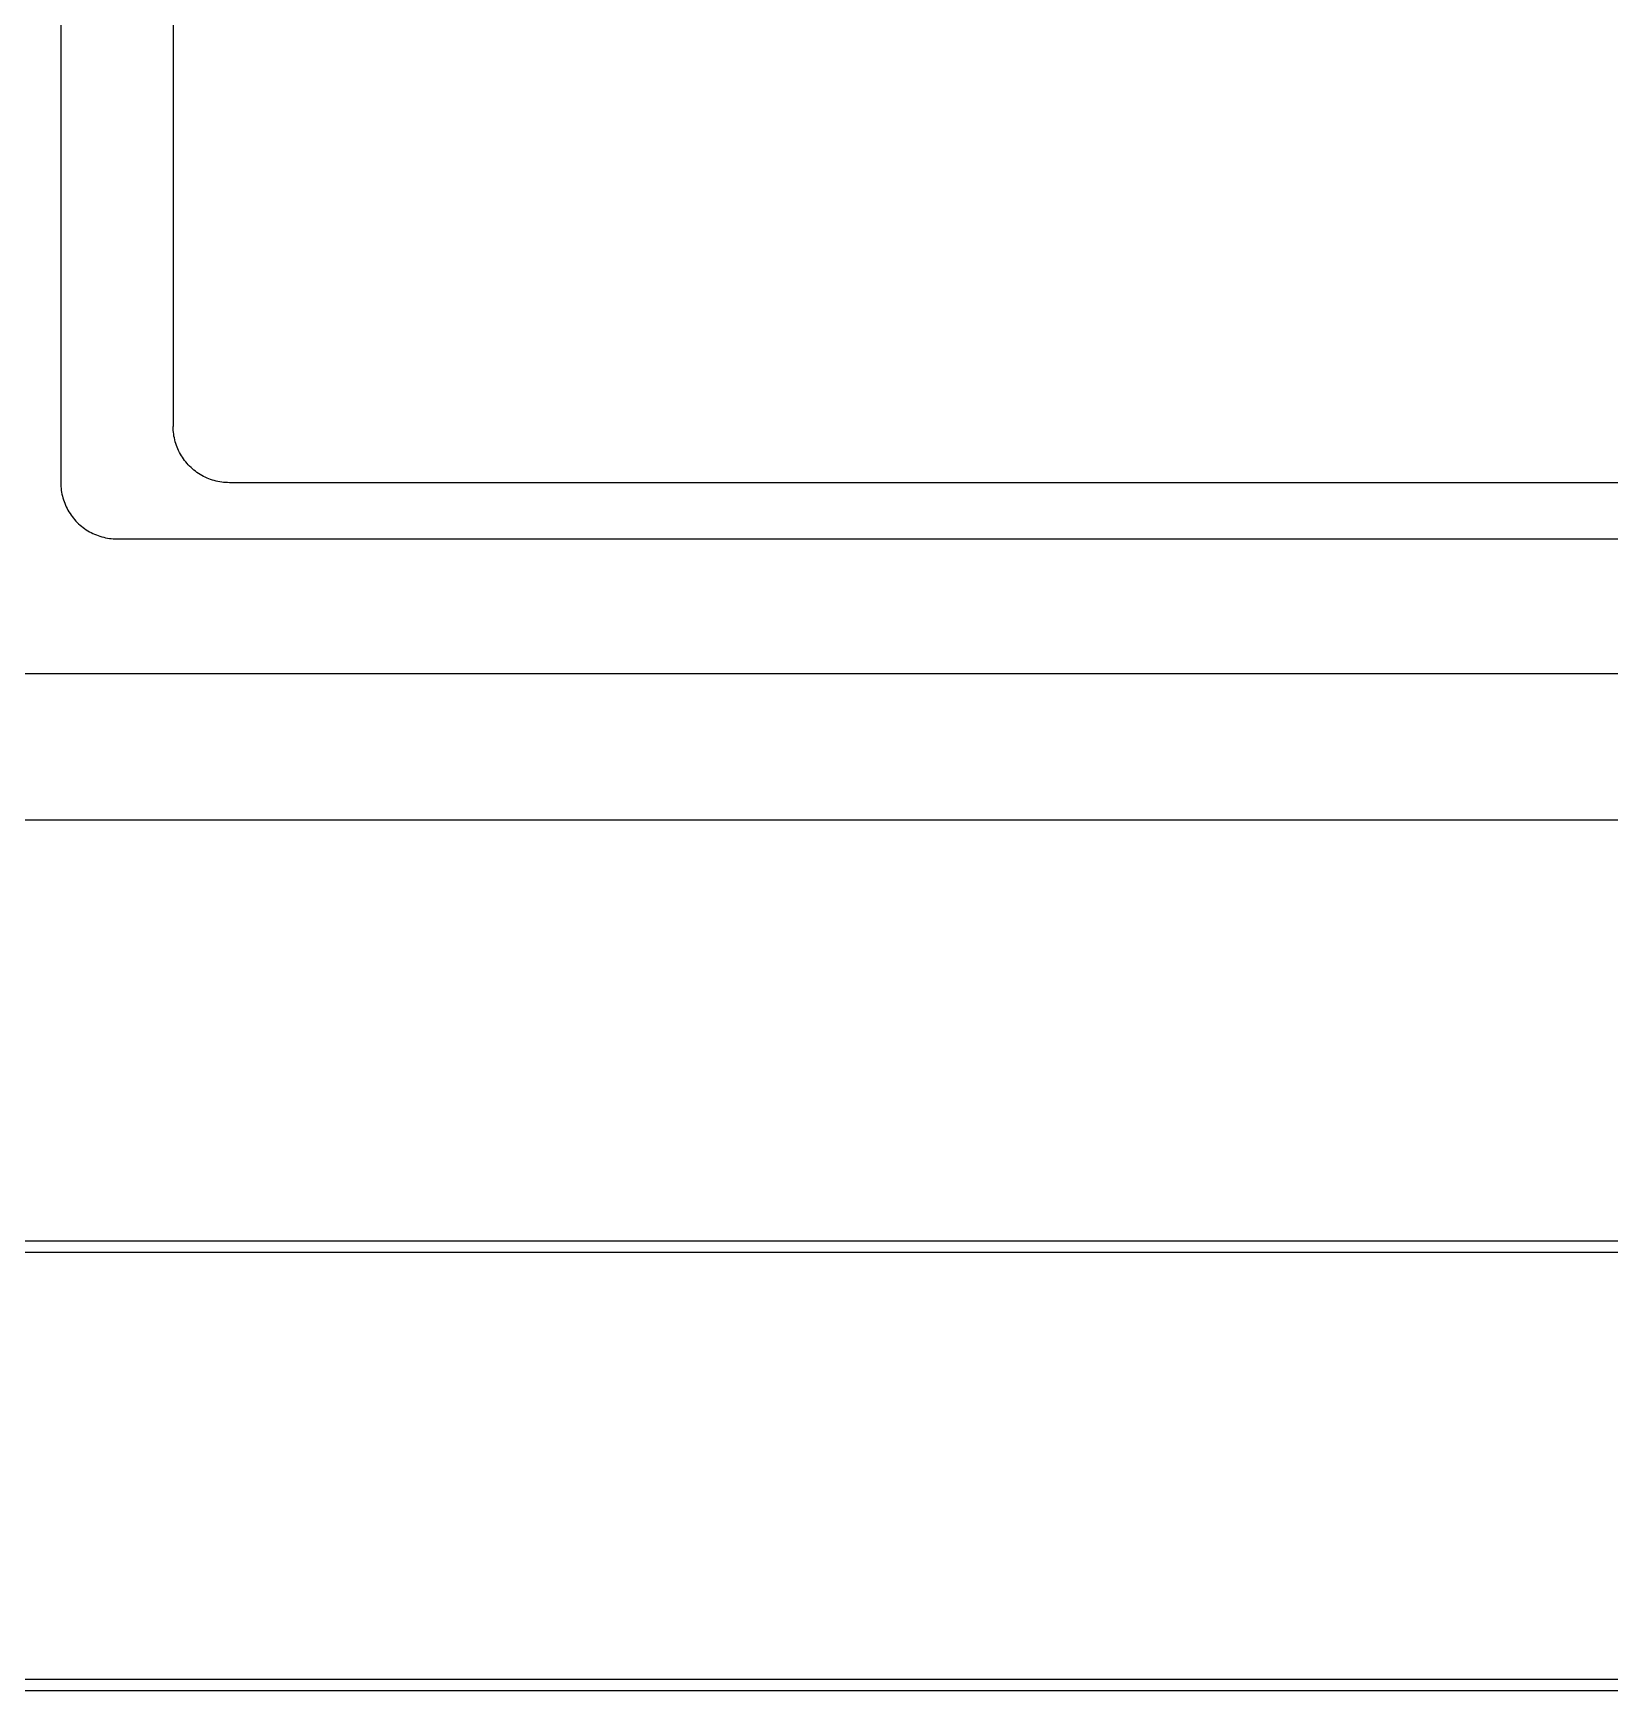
# Model space of a CAD drawing. Header units: millimetres. Extents: x -573 to 3430, y 0 to 3769.
# Drawn here: x 467.4 to 495.45, y 425.97 to 455.47 of the extents above; entities that cross this region are included whole.
import ezdxf

# ---------------------------------------------------------------- set-up
doc = ezdxf.new("R2010")
doc.units = ezdxf.units.MM
doc.layers.add('01 Basic thick', color=7, linetype='Continuous', lineweight=35)

msp = doc.modelspace()

# ---------------------------------------------------------------- linework, layer by layer
at = {"layer": '01 Basic thick', "lineweight": -3}
for p, q in [((467.889, 472.472, -368.054), (467.889, 447.472, -368.054)), ((469.889, 471.472, -368.054), (469.889, 448.472, -368.054)), ((469.89, 448.438, -368.054), (469.889, 448.472, -368.054)), ((469.891, 448.404, -368.054), (469.89, 448.438, -368.054)), ((469.894, 448.37, -368.054), (469.891, 448.404, -368.054)), ((469.898, 448.336, -368.054), (469.894, 448.37, -368.054)), ((469.903, 448.302, -368.054), (469.898, 448.336, -368.054)), ((469.91, 448.269, -368.054), (469.903, 448.302, -368.054)), ((469.917, 448.235, -368.054), (469.91, 448.269, -368.054)), ((469.926, 448.202, -368.054), (469.917, 448.235, -368.054)), ((469.936, 448.17, -368.054), (469.926, 448.202, -368.054)), ((469.947, 448.137, -368.054), (469.936, 448.17, -368.054)), ((469.959, 448.105, -368.054), (469.947, 448.137, -368.054)), ((469.972, 448.074, -368.054), (469.959, 448.105, -368.054)), ((469.986, 448.043, -368.054), (469.972, 448.074, -368.054)), ((470.001, 448.012, -368.054), (469.986, 448.043, -368.054)), ((470.017, 447.982, -368.054), (470.001, 448.012, -368.054)), ((470.034, 447.953, -368.054), (470.017, 447.982, -368.054)), ((470.053, 447.924, -368.054), (470.034, 447.953, -368.054)), ((470.072, 447.895, -368.054), (470.053, 447.924, -368.054)), ((470.092, 447.868, -368.054), (470.072, 447.895, -368.054)), ((470.113, 447.841, -368.054), (470.092, 447.868, -368.054)), ((470.135, 447.815, -368.054), (470.113, 447.841, -368.054)), ((470.158, 447.79, -368.054), (470.135, 447.815, -368.054)), ((470.182, 447.765, -368.054), (470.158, 447.79, -368.054)), ((470.206, 447.741, -368.054), (470.182, 447.765, -368.054)), ((470.232, 447.718, -368.054), (470.206, 447.741, -368.054)), ((470.258, 447.696, -368.054), (470.232, 447.718, -368.054)), ((470.285, 447.675, -368.054), (470.258, 447.696, -368.054)), ((470.312, 447.655, -368.054), (470.285, 447.675, -368.054)), ((470.34, 447.636, -368.054), (470.312, 447.655, -368.054)), ((470.369, 447.618, -368.054), (470.34, 447.636, -368.054)), ((470.399, 447.6, -368.054), (470.369, 447.618, -368.054)), ((470.429, 447.584, -368.054), (470.399, 447.6, -368.054)), ((470.459, 447.569, -368.054), (470.429, 447.584, -368.054)), ((470.491, 447.555, -368.054), (470.459, 447.569, -368.054)), ((470.522, 447.542, -368.054), (470.491, 447.555, -368.054)), ((470.554, 447.53, -368.054), (470.522, 447.542, -368.054)), ((470.586, 447.519, -368.054), (470.554, 447.53, -368.054)), ((470.619, 447.509, -368.054), (470.586, 447.519, -368.054)), ((467.889, 447.472, -368.054), (467.89, 447.438, -368.054)), ((467.89, 447.438, -368.054), (467.891, 447.404, -368.054)), ((467.891, 447.404, -368.054), (467.894, 447.37, -368.054)), ((467.894, 447.37, -368.054), (467.898, 447.336, -368.054)), ((467.898, 447.336, -368.054), (467.903, 447.302, -368.054)), ((467.903, 447.302, -368.054), (467.91, 447.269, -368.054)), ((467.91, 447.269, -368.054), (467.917, 447.235, -368.054)), ((467.917, 447.235, -368.054), (467.926, 447.202, -368.054)), ((470.652, 447.501, -368.054), (470.619, 447.509, -368.054)), ((470.686, 447.493, -368.054), (470.652, 447.501, -368.054)), ((470.719, 447.487, -368.054), (470.686, 447.493, -368.054)), ((470.753, 447.481, -368.054), (470.719, 447.487, -368.054)), ((470.787, 447.477, -368.054), (470.753, 447.481, -368.054)), ((470.821, 447.475, -368.054), (470.787, 447.477, -368.054)), ((470.855, 447.473, -368.054), (470.821, 447.475, -368.054)), ((470.889, 447.472, -368.054), (470.855, 447.473, -368.054)), ((507.889, 447.472, -368.054), (470.889, 447.472, -368.054)), ((467.926, 447.202, -368.054), (467.936, 447.17, -368.054)), ((467.936, 447.17, -368.054), (467.947, 447.137, -368.054)), ((467.947, 447.137, -368.054), (467.959, 447.105, -368.054)), ((467.959, 447.105, -368.054), (467.972, 447.074, -368.054)), ((467.972, 447.074, -368.054), (467.986, 447.043, -368.054)), ((467.986, 447.043, -368.054), (468.001, 447.012, -368.054)), ((468.001, 447.012, -368.054), (468.017, 446.982, -368.054)), ((468.017, 446.982, -368.054), (468.034, 446.953, -368.054)), ((468.034, 446.953, -368.054), (468.053, 446.924, -368.054)), ((468.053, 446.924, -368.054), (468.072, 446.895, -368.054)), ((468.072, 446.895, -368.054), (468.092, 446.868, -368.054)), ((468.092, 446.868, -368.054), (468.113, 446.841, -368.054)), ((468.113, 446.841, -368.054), (468.135, 446.815, -368.054)), ((468.135, 446.815, -368.054), (468.158, 446.79, -368.054)), ((468.158, 446.79, -368.054), (468.182, 446.765, -368.054)), ((468.182, 446.765, -368.054), (468.206, 446.741, -368.054)), ((468.206, 446.741, -368.054), (468.232, 446.718, -368.054)), ((468.232, 446.718, -368.054), (468.258, 446.696, -368.054)), ((468.258, 446.696, -368.054), (468.285, 446.675, -368.054)), ((468.285, 446.675, -368.054), (468.312, 446.655, -368.054)), ((468.312, 446.655, -368.054), (468.34, 446.636, -368.054)), ((468.34, 446.636, -368.054), (468.369, 446.618, -368.054)), ((468.369, 446.618, -368.054), (468.399, 446.6, -368.054)), ((468.399, 446.6, -368.054), (468.429, 446.584, -368.054)), ((468.429, 446.584, -368.054), (468.459, 446.569, -368.054)), ((468.459, 446.569, -368.054), (468.491, 446.555, -368.054)), ((468.491, 446.555, -368.054), (468.522, 446.542, -368.054)), ((468.522, 446.542, -368.054), (468.554, 446.53, -368.054)), ((468.554, 446.53, -368.054), (468.586, 446.519, -368.054)), ((468.586, 446.519, -368.054), (468.619, 446.509, -368.054)), ((468.619, 446.509, -368.054), (468.652, 446.501, -368.054)), ((468.652, 446.501, -368.054), (468.686, 446.493, -368.054)), ((468.686, 446.493, -368.054), (468.719, 446.487, -368.054)), ((468.719, 446.487, -368.054), (468.753, 446.481, -368.054)), ((468.753, 446.481, -368.054), (468.787, 446.477, -368.054)), ((468.787, 446.477, -368.054), (468.821, 446.475, -368.054)), ((468.821, 446.475, -368.054), (468.855, 446.473, -368.054)), ((468.855, 446.473, -368.054), (468.889, 446.472, -368.054)), ((468.889, 446.472, -368.054), (509.889, 446.472, -368.054)), ((522.639, 444.07, -368.054), (456.139, 444.07, -368.054)), ((457.139, 441.472, -368.054), (521.639, 441.472, -368.054)), ((538.339, 433.972, -368.054), (158.339, 433.972, -368.054)), ((538.339, 433.772, -368.054), (158.339, 433.772, -368.054)), ((538.339, 426.172, -368.054), (158.339, 426.172, -368.054)), ((538.339, 425.972, -368.054), (158.339, 425.972, -368.054))]:
    msp.add_line(p, q, dxfattribs=at)

doc.saveas('drawing.dxf')
